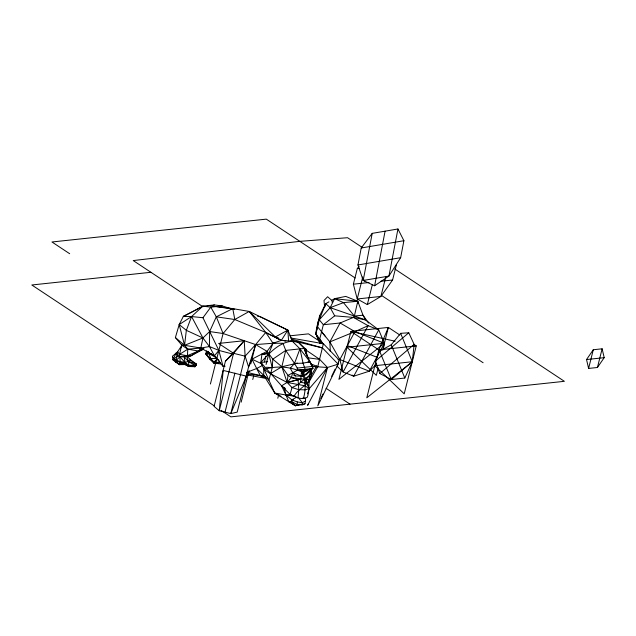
<?xml version="1.0" encoding="UTF-8"?>
<svg xmlns="http://www.w3.org/2000/svg" width="636" height="636" viewBox="0 0 636 636"><rect width="100%" height="100%" fill="white"/><g stroke="black" fill="none" stroke-linecap="round" stroke-linejoin="round"><path stroke-width="0.95" d="M224.945 366.487L223.029 366.36L214.451 355.81L209.459 346.548L209.642 331.555L216.304 316.823L232.768 308.611L249.248 311.449L287.838 330.108L292.258 340.665L293.872 341.763M180.378 363.077L179.503 354.379L181.944 344.235M269.672 353.29L261.937 354.117L260.855 362.456L264.131 369.46C276.398 365.533 289.746 366.527 301.448 371.758L300.55 382.26L298.546 384.367L292.004 387.562L290.088 394.415C295.517 396.888 301.392 400.521 307.363 397.206C310.479 388.111 307.419 378.094 311.147 369.079M246.752 372.386L256.69 368.506L263.733 375.343L274.792 393.064L295.327 405.72L297.195 404.599L297.306 401.92L291.813 399.885L285.977 395.004L281.589 385.837L260.855 362.456C270.221 352.01 282.328 338.765 297.759 341.675L306.306 349.681L306.814 355.532L304.167 348.433L297.759 341.675L293.196 341.635M320.035 343.337L315.798 333.717L319.288 319.797L319.646 315.798L325.712 303.698L328.939 301.861M297.998 398.208L298.793 389.669L298.077 379.756L291.399 377.561L288.036 375.375L281.843 366.773L272.82 359.157L267.072 351.366L255.632 344.569L223.093 333.518L209.642 331.555L202.94 337.962L184.559 345.308L181.928 345.308L175.385 337.549L179.201 324.567L183.351 316.386L202.852 306.147L214.26 304.93L222.226 305.932L231.679 308.873M281.597 386.076L284.149 387.61L285.977 395.004L288.816 401.928L291.256 401.292L297.195 404.599L302.251 404.941L305.01 403.765L305.439 401.054L305.685 398.406L302.99 397.826M293.768 375.272L295.374 375.948L302.959 376.266L303.611 375.701L304.072 371.48L312.864 368.49L312.721 365.851L309.915 361.789L299.961 348.83L292.186 341.095L281.335 340.395L273.019 343.257L255.632 344.569L245.122 356.176L230.804 413.591L219.237 410.729L214.07 406.396L225.422 361.224L244.24 340.705L245.122 356.176L248.565 366.948L237.212 412.112L230.804 413.591L246.355 376.138L223.212 370.414L219.237 410.729L233.555 353.314L244.24 340.705L218.633 343.432L233.555 353.314L245.122 356.176M414.155 344.41L412.271 361.733L404.798 378.023L391.283 379.557L379.835 373.547L375.367 361.129L379.644 351.144L391.204 344.823L400.64 333.328L408.773 332.779L414.155 344.41L379.835 373.547M202.558 349.418L198.615 351.056L187.771 349.18L184.559 345.308L186.348 330.33L191.579 316.553L202.852 306.147L210.77 307.148L222.226 305.932M318.207 321.538L317.547 326.753L325.664 336.762M290.088 394.415L281.589 385.837L287.106 382.435L288.036 375.375L297.592 370.12L312.864 368.49L304.167 348.433L285.747 350.396L272.82 359.157L272.24 367.624L268.909 380.201L274.792 393.064L281.056 396.371M320.131 343.384L315.798 333.717L316.768 327.278L319.646 315.798M383.214 349.776L384.39 343.265L378.746 329.885L365.533 319.932L330.203 307.657L325.712 303.698L319.288 319.797L323.334 324.734L319.821 338.718L322.444 343.877M357.965 264.966L361.216 247.992L372.211 233.364L397.953 228.976L403.9 240.71L400.648 257.683L388.93 276.08L374.628 285.755L363.188 280.468L357.965 264.966L400.648 257.683M372.211 233.364L363.188 280.468L388.93 276.08L397.953 228.976M374.628 285.755L385.082 231.17M303.404 398.502C306.051 389.502 305.892 380.05 301.448 371.758L304.072 371.48L302.959 376.266L302.315 375.836M308.587 382.785L317.777 366.614L323.398 343.734L308.476 333.852L289.77 335.848M266.595 353.282L267.072 351.366L273.019 343.257L282.948 343.257L285.747 350.396L281.843 366.773L287.106 382.435L292.004 387.562L298.793 389.669L305.169 389.86L309.263 388.548L304.66 379.342L291.399 377.561L287.106 382.435L270.332 373.69L264.131 369.46L263.972 367.576M210.413 384.001L223.093 333.518L234.795 319.518L249.248 311.449L275.364 336.953L278.298 338.893M241.163 402.167L249.081 370.629M250.759 363.943L255.632 344.569L265.745 332.461L281.335 340.395L287.838 330.108L260.331 316.8L257.437 316.108M252.77 379.485L253.653 375.979M264.441 361.884L265.88 356.144M277.789 398.255L278.751 394.439M325.02 306.449L325.712 303.698M396.514 264.377L392.587 280.007L380.885 296.448L367.33 304.596L357.233 298.968L353.37 284.189L357.297 268.559L359.101 266.397M362.774 276.922L357.233 298.968L380.885 296.448L385.726 277.161M367.33 304.596L372.291 284.849M378.189 367.958L376.329 375.359L346.97 347.256L384.39 343.265L379.676 351.994M382.697 350.007L388.365 327.421L399.853 335.029M588.602 368.427L593.293 349.744L602.125 348.806L604.2 357.671L597.435 367.489L588.602 368.427L586.527 359.555L593.293 349.744M597.435 367.489L602.125 348.806M266.071 364.507L268.797 353.68L273.019 343.257L265.745 332.461L249.248 311.449M225.017 412.16L234.93 373.125M301.194 370.605L302.744 371.631L302.959 376.266L302.76 371.615L305.415 370.176L303.062 363.172L299.961 348.83L294.516 363.434L290.262 368.252L292.695 372.569L291.399 377.561L293.22 377.371M211.653 353.64L205.698 353.783L213.99 362.011L220.151 362.56L220.819 363.943L213.998 363.18L209.848 359.388L205.698 353.783L206.533 351.112L208.878 353.584L216.908 358.116M255.632 344.569L248.565 366.948L251.959 359.165L267.072 351.366M181.324 347.097L181.928 345.308L187.771 349.18L200.817 348.027L209.459 346.548L218.856 350.396L232.887 354.117M186.356 364.555L179.503 364.666L175.798 362.234L175.464 361.129L177.237 356.041L177.635 351.74L181.928 345.308M307.403 393.843L309.263 388.548L304.867 385.774L287.106 382.435L300.677 379.175M364.412 281.033L364.738 280.206M296.774 397.126L291.813 399.885L291.256 401.292L295.327 405.72L300.168 404.742M306.433 349.371L304.541 348.87M245.13 378.849L246.355 376.138M203.576 349.18L190.935 355.794L187.437 355.763L179.503 354.379L177.635 351.74L176.045 353.203L172.976 359.777L175.798 362.234M331.356 300.486L334.592 298.65L357.79 301.257L354.371 316.06L353.425 317.412L340.101 322.993L323.334 324.734L334.695 315.83L353.425 317.412L365.533 319.932L363.013 315.194L357.79 301.257L345.753 296.408L334.592 298.65L330.203 307.657L319.288 319.797M320.862 398.454L323.024 394.018M331.666 376.274L335.124 369.174M337.279 364.738L338.583 362.075M308.5 403.606L307.617 405.347L327.484 367.489L338.114 364.174L339.044 359.984L323.398 343.734L290.596 337.947M330.33 351.549L329.861 341.914L340.101 322.993L354.92 331.626L384.39 343.265L338.909 379.35L350.945 331.412L388.365 327.421L378.833 349.88L366.789 397.818L389.534 379.779L374.85 365.724L412.271 361.733L400.64 333.328M353.425 317.412L368.133 325.688L343.13 371.996L339.847 359.547L354.92 331.626L368.133 325.688L378.746 329.885L353.743 376.194L343.13 371.996L336.945 366.113M378.738 353.735L369.317 371.193L353.743 376.194L352.161 375.089M308.547 380.296L316.768 365.827M308.699 385.782L307.085 383.46L306.314 378.881L311.449 372.887L310.956 370.152M294.158 396.101C299.341 386.799 310.599 385.201 311.449 372.887L310.36 370.685L312.864 368.49L305.415 370.176L297.592 370.12L297.227 368.061L294.516 363.434L285.747 350.396M172.42 356.295C173.692 359.579 177.11 360.922 180.306 361.542L181.952 363.999L179.503 364.666L175.464 361.129L172.976 359.777L172.42 356.295L176.045 353.203L177.237 356.041L179.901 356.756L184.273 356.915L190.935 355.794L198.615 351.056L200.817 348.027L202.94 337.962L191.579 316.553L183.351 316.386L194.091 310.996M250.807 360.731L251.959 359.165L262.048 363.951M216.701 357.726L214.451 355.81L200.817 348.027L184.559 345.308L179.201 324.567L191.579 316.553L202.956 317.73L210.77 307.148L216.304 316.823L223.093 333.518M202.956 317.73L218.856 350.396L214.451 355.81L213.155 354.443M181.196 363.228L183.645 363.681L188.812 366.527L194.95 366.702L196.437 365.048L196.317 363.895L191.205 360.564L185.004 362.417L180.306 361.542L178.525 363.72L181.952 363.999M174.908 354.586L176.045 353.203M183.693 364.015L185.004 362.417L184.273 356.915L204.005 348.774M308.961 389.009L327.484 367.489L319.662 359.364L305.964 350.015M208.33 351.43L207.097 352.718L208.878 353.584L210.914 353.664L207.097 352.718L206.533 351.112M306.314 378.881L309.024 380.097L305.932 378.611L303.611 375.701L310.36 370.685L308.865 371.209M209.848 359.388L210.762 358.481L216.717 358.553M310.36 370.685L306.258 374.787L303.611 375.701M376.679 363.887L369.317 371.193L339.847 359.547L338.026 359.682M178.326 363.267L179.503 364.666L175.464 361.129L179.901 356.756L187.437 355.763L187.771 349.18L179.503 354.379L172.976 359.777L174.622 360.509M225.422 361.224L233.555 353.314M186.475 364.436L183.645 363.681L185.004 362.417L188.733 365.279L194.95 366.702L194.791 365.263L188.614 361.669L184.273 356.915M217.091 359.141L213.99 362.011L213.998 363.18L220.151 362.56M188.614 361.669L188.733 365.279L194.791 365.263L196.317 363.895L188.614 361.669L186.793 356.78M375.367 361.129L408.773 332.779M305.932 378.611L306.258 381.648L305.193 383.134L300.55 382.26L309.613 375.622M292.282 403.701L295.327 405.72L296.972 404.663M270.332 373.69L281.843 366.773L297.402 363.124M194.91 310.583L202.852 306.147M305.439 401.054L302.331 402.723L297.306 401.92M256.69 368.506L262.167 365.581M206.931 306.369L208.56 305.542L234.644 309.271M198.615 351.056L203.075 348.894M212.599 305.709L214.26 304.93M198.861 351L203.433 349.069M321.578 331.722L329.861 341.914L354.92 331.626M295.327 405.72L299.127 404.727M290.445 341.135L292.258 340.665L322.476 347.932L338.114 364.174L317.809 405.871L327.484 367.489L312.825 366.487M224.89 365.899L223.029 366.36L218.856 350.396M287.106 382.435L298.077 379.756M302.1 404.353L305.01 403.765M215.827 362.814L213.998 363.18L210.762 358.481L208.878 353.584M361.216 247.992L403.9 240.71M181.308 362.941L185.004 362.417L188.812 366.527L188.733 365.279M194.791 365.263L196.437 365.048M181.228 362.981L182.914 362.798M209.284 352.662L207.614 352.845L207.225 351.31L208.568 352.098M150.923 272.288L31.8 284.984L214.372 405.919M357.297 268.559L359.245 268.352M353.37 284.189L369.039 282.511M380.861 281.255L392.587 280.007M183.351 316.386L185.156 316.195M273.019 343.257L274.967 343.05M295.907 341.874L297.759 341.675M260.855 362.456L267.684 361.725M307.983 361.995L309.915 361.789L303.062 363.172L294.516 363.434M297.227 368.061L312.34 366.447M307.419 371.003L301.528 371.631L301.52 370.82M586.527 359.555L604.2 357.671M274.792 393.064L285.977 395.004L291.336 394.431M291.813 399.885L293.554 399.702M297.195 404.599L300.128 404.281M190.935 355.794L186.491 355.969L194.942 363.768M264.656 354.045L261.937 354.117L268.797 353.68L272.24 367.624L266.373 367.274M267.382 353.974L269.195 353.926M181.316 363.077L183.192 363.084M183.645 363.681L188.812 366.527M312.904 366.551L317.777 366.614L310.487 363.776M175.464 361.129L180.306 361.542M246.617 373.96L260.283 375.598L263.733 375.343L268.909 380.201L264.131 369.46M216.494 306.544L232.768 308.611L234.795 319.518L265.745 332.461L281.335 340.395M308.015 357.83L319.662 359.364M285.977 395.004L295.661 396.395M216.304 316.823L234.795 319.518M284.069 340.84L285.89 341.142M246.553 374.795L264.997 378.229L260.283 375.598L246.911 372.283M395.123 341.206L350.945 331.412L378.833 349.88L416.254 345.889L404.21 393.827L389.622 379.859L412.271 361.733L391.283 379.557L379.644 351.144M413.368 345.253L416.254 345.889L413.79 344.259M192.128 365.946L194.95 366.702L193.225 365.946M291.36 339.02L322.476 347.932M301.019 375.971L292.695 372.569L295.374 375.948M189.409 359.952L191.205 360.564M265.904 377.538L260.283 375.598L251.959 359.165M278.902 338.193L275.364 336.953L287.838 330.108L288.625 341.596M347.383 345.587L376.854 357.225M334.592 298.65L343.48 302.641L354.371 316.06L363.013 315.194L368.554 323.08M292.695 372.569L293.45 373.03M362.472 247.579L347.574 237.713L299.842 241.346L133.218 260.561L202.971 306.767M394.741 268.956L564.378 381.322L230.9 416.866L220.986 410.3M355.15 277.98L266.309 219.134L51.953 241.982L69.666 253.716M381.568 295.478L483.114 362.743M326.061 388.294L350.023 404.17M284.149 387.61L285.516 388.517M302.005 404.782L302.331 402.723L299.294 398.836M289.245 401.69L291.519 403.2M205.698 353.783L207.288 354.856M311.266 364.825L312.721 365.851M179.201 324.567L186.348 330.33L202.94 337.962L209.459 346.548M175.385 337.549L184.559 345.308M179.901 356.756L185.004 362.417M265.61 377.561L263.733 375.343L263.733 367.64M315.798 333.717L322.341 342.669M218.204 359.364L219.666 361.765M329.861 341.914L339.847 359.547M334.695 315.83L330.203 307.657L343.48 302.641L357.79 301.257L357.885 303.229M391.204 344.823L404.798 378.023M304.167 348.433L307.156 356.565M332.191 302.521L332 300.613L327.62 296.734L323.994 300.51L324.654 307.196M316.768 327.278L316.966 330.076M207.527 352.495L207.097 352.718L206.978 351.342L207.527 352.495"/></g></svg>
